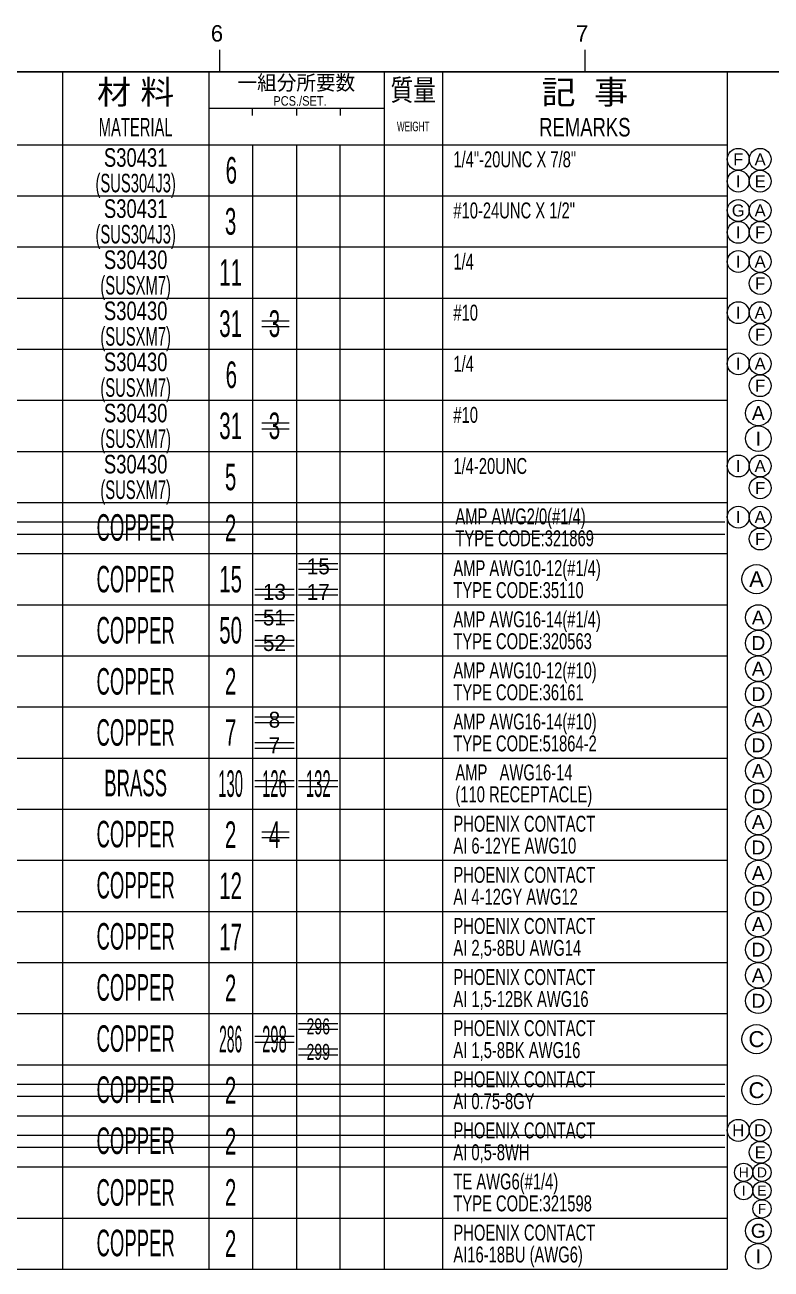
# Model space of a CAD drawing. Header units: millimetres. Extents: x 7 to 587, y 2 to 418.
# Drawn here: x 306.3 to 408.5, y 246 to 416.4 of the extents above; entities that cross this region are included whole.
import ezdxf
from ezdxf.enums import TextEntityAlignment as Align

# ---------------------------------------------------------------- set-up
doc = ezdxf.new("R2010")
doc.units = ezdxf.units.MM
for name, color, linetype in [('GR1_05', 7, 'Continuous'), ('図面枠C7M', 7, 'Continuous'), ('表題、部品表_01', 7, 'Continuous'), ('表題、部品表_02', 7, 'Continuous'), ('表題、部品表_03', 7, 'Continuous')]:
    doc.layers.add(name, color=color, linetype=linetype)
doc.styles.add('HG丸ｺﾞｼｯｸM-PRO', font='')
doc.styles.get('HG丸ｺﾞｼｯｸM-PRO').set_extended_font_data('HG丸ｺﾞｼｯｸM-PRO')

# ---------------------------------------------------------------- blocks, each defined once
blk = doc.blocks.new('BLKF023')
at = {"layer": '図面枠C7M', "color": 4, "linetype": 'Continuous', "lineweight": 13}
for p, q in [((333, 413), (333, 410)), ((383, 413), (383, 410))]:
    blk.add_line(p, q, dxfattribs=at)
at = {"layer": '図面枠C7M', "color": 2, "linetype": 'Continuous', "lineweight": 25}
blk.add_line((33, 410), (587, 410), dxfattribs=at)
at = {"layer": '図面枠C7M', "color": 4, "linetype": 'Continuous', "lineweight": 13, "style": 'HG丸ｺﾞｼｯｸM-PRO', "width": 1.003994}
for s, p in [('6', (331.79, 413.45)), ('7', (381.79, 413.45))]:
    blk.add_text(s, height=2.25, dxfattribs=at).set_placement(p, align=Align.BOTTOM_LEFT)
blk = doc.blocks.new('BLKF061')
at = {"layer": '表題、部品表_02', "color": 4, "linetype": 'Continuous', "lineweight": 13}
for p, q in [((224, 400), (224, 393)), ((224, 400), (402.5, 400)), ((230, 400), (230, 393)), ((276.5, 400), (276.5, 393)), ((311.5, 400), (311.5, 393)), ((331.5, 400), (331.5, 393)), ((337.5, 400), (337.5, 393)), ((343.5, 400), (343.5, 393)), ((349.5, 393), (349.5, 400)), ((355.5, 400), (355.5, 393)), ((363.5, 400), (363.5, 393)), ((402.5, 400), (402.5, 393)), ((224, 393), (402.5, 393))]:
    blk.add_line(p, q, dxfattribs=at)
blk = doc.blocks.new('BLKF063')
at = {"layer": '表題、部品表_02', "color": 4, "linetype": 'Continuous', "lineweight": 13}
for p, q in [((224, 393), (224, 386)), ((224, 393), (402.5, 393)), ((230, 393), (230, 386)), ((276.5, 393), (276.5, 386)), ((311.5, 393), (311.5, 386)), ((331.5, 393), (331.5, 386)), ((337.5, 393), (337.5, 386)), ((343.5, 393), (343.5, 386)), ((349.5, 386), (349.5, 393)), ((355.5, 393), (355.5, 386)), ((363.5, 393), (363.5, 386)), ((402.5, 393), (402.5, 386)), ((224, 386), (402.5, 386))]:
    blk.add_line(p, q, dxfattribs=at)
blk = doc.blocks.new('BLKF065')
at = {"layer": '表題、部品表_02', "color": 4, "linetype": 'Continuous', "lineweight": 13}
for p, q in [((224, 386), (224, 379)), ((224, 386), (402.5, 386)), ((230, 386), (230, 379)), ((276.5, 386), (276.5, 379)), ((311.5, 386), (311.5, 379)), ((331.5, 386), (331.5, 379)), ((337.5, 386), (337.5, 379)), ((343.5, 386), (343.5, 379)), ((349.5, 379), (349.5, 386)), ((355.5, 386), (355.5, 379)), ((363.5, 386), (363.5, 379)), ((402.5, 386), (402.5, 379)), ((224, 379), (402.5, 379))]:
    blk.add_line(p, q, dxfattribs=at)
blk = doc.blocks.new('BLKF067')
at = {"layer": '表題、部品表_02', "color": 4, "linetype": 'Continuous', "lineweight": 13}
for p, q in [((224, 379), (224, 372)), ((224, 379), (402.5, 379)), ((230, 379), (230, 372)), ((276.5, 379), (276.5, 372)), ((311.5, 379), (311.5, 372)), ((331.5, 379), (331.5, 372)), ((337.5, 379), (337.5, 372)), ((343.5, 379), (343.5, 372)), ((349.5, 372), (349.5, 379)), ((355.5, 379), (355.5, 372)), ((363.5, 379), (363.5, 372)), ((402.5, 379), (402.5, 372)), ((224, 372), (402.5, 372))]:
    blk.add_line(p, q, dxfattribs=at)
blk = doc.blocks.new('BLKF069')
at = {"layer": '表題、部品表_02', "color": 4, "linetype": 'Continuous', "lineweight": 13}
for p, q in [((224, 372), (224, 365)), ((224, 372), (402.5, 372)), ((230, 372), (230, 365)), ((276.5, 372), (276.5, 365)), ((311.5, 372), (311.5, 365)), ((331.5, 372), (331.5, 365)), ((337.5, 372), (337.5, 365)), ((343.5, 372), (343.5, 365)), ((349.5, 365), (349.5, 372)), ((355.5, 372), (355.5, 365)), ((363.5, 372), (363.5, 365)), ((402.5, 372), (402.5, 365)), ((224, 365), (402.5, 365))]:
    blk.add_line(p, q, dxfattribs=at)
blk = doc.blocks.new('BLKF071')
at = {"layer": '表題、部品表_02', "color": 4, "linetype": 'Continuous', "lineweight": 13}
for p, q in [((224, 365), (224, 358)), ((224, 365), (402.5, 365)), ((230, 365), (230, 358)), ((276.5, 365), (276.5, 358)), ((311.5, 365), (311.5, 358)), ((331.5, 365), (331.5, 358)), ((337.5, 365), (337.5, 358)), ((343.5, 365), (343.5, 358)), ((349.5, 358), (349.5, 365)), ((355.5, 365), (355.5, 358)), ((363.5, 365), (363.5, 358)), ((402.5, 365), (402.5, 358)), ((224, 358), (402.5, 358))]:
    blk.add_line(p, q, dxfattribs=at)
blk = doc.blocks.new('BLKF073')
at = {"layer": '表題、部品表_02', "color": 4, "linetype": 'Continuous', "lineweight": 13}
for p, q in [((224, 358), (224, 351)), ((224, 358), (402.5, 358)), ((230, 358), (230, 351)), ((276.5, 358), (276.5, 351)), ((311.5, 358), (311.5, 351)), ((331.5, 358), (331.5, 351)), ((337.5, 358), (337.5, 351)), ((343.5, 358), (343.5, 351)), ((349.5, 351), (349.5, 358)), ((355.5, 358), (355.5, 351)), ((363.5, 358), (363.5, 351)), ((402.5, 358), (402.5, 351)), ((224, 351), (402.5, 351))]:
    blk.add_line(p, q, dxfattribs=at)
blk = doc.blocks.new('BLKF075')
at = {"layer": '表題、部品表_02', "color": 4, "linetype": 'Continuous', "lineweight": 13}
for p, q in [((224, 351), (224, 344)), ((224, 351), (402.5, 351)), ((230, 351), (230, 344)), ((276.5, 351), (276.5, 344)), ((311.5, 351), (311.5, 344)), ((331.5, 351), (331.5, 344)), ((337.5, 351), (337.5, 344)), ((343.5, 351), (343.5, 344)), ((349.5, 344), (349.5, 351)), ((355.5, 351), (355.5, 344)), ((363.5, 351), (363.5, 344)), ((402.5, 351), (402.5, 344)), ((224, 344), (402.5, 344))]:
    blk.add_line(p, q, dxfattribs=at)
blk = doc.blocks.new('BLKF077')
at = {"layer": '表題、部品表_02', "color": 4, "linetype": 'Continuous', "lineweight": 13}
for p, q in [((224, 344), (224, 337)), ((224, 344), (402.5, 344)), ((230, 344), (230, 337)), ((276.5, 344), (276.5, 337)), ((311.5, 344), (311.5, 337)), ((331.5, 344), (331.5, 337)), ((337.5, 344), (337.5, 337)), ((343.5, 344), (343.5, 337)), ((349.5, 337), (349.5, 344)), ((355.5, 344), (355.5, 337)), ((363.5, 344), (363.5, 337)), ((402.5, 344), (402.5, 337)), ((224, 337), (402.5, 337))]:
    blk.add_line(p, q, dxfattribs=at)
blk = doc.blocks.new('BLKF079')
at = {"layer": '表題、部品表_02', "color": 4, "linetype": 'Continuous', "lineweight": 13}
for p, q in [((224, 337), (224, 330)), ((224, 337), (402.5, 337)), ((230, 337), (230, 330)), ((276.5, 337), (276.5, 330)), ((311.5, 337), (311.5, 330)), ((331.5, 337), (331.5, 330)), ((337.5, 337), (337.5, 330)), ((343.5, 337), (343.5, 330)), ((349.5, 330), (349.5, 337)), ((355.5, 337), (355.5, 330)), ((363.5, 337), (363.5, 330)), ((402.5, 337), (402.5, 330)), ((224, 330), (402.5, 330))]:
    blk.add_line(p, q, dxfattribs=at)
blk = doc.blocks.new('BLKF081')
at = {"layer": '表題、部品表_02', "color": 4, "linetype": 'Continuous', "lineweight": 13}
for p, q in [((224, 330), (224, 323)), ((224, 330), (402.5, 330)), ((230, 330), (230, 323)), ((276.5, 330), (276.5, 323)), ((311.5, 330), (311.5, 323)), ((331.5, 330), (331.5, 323)), ((337.5, 330), (337.5, 323)), ((343.5, 330), (343.5, 323)), ((349.5, 323), (349.5, 330)), ((355.5, 330), (355.5, 323)), ((363.5, 330), (363.5, 323)), ((402.5, 330), (402.5, 323)), ((224, 323), (402.5, 323))]:
    blk.add_line(p, q, dxfattribs=at)
blk = doc.blocks.new('BLKF083')
at = {"layer": '表題、部品表_02', "color": 4, "linetype": 'Continuous', "lineweight": 13}
for p, q in [((224, 323), (224, 316)), ((224, 323), (402.5, 323)), ((230, 323), (230, 316)), ((276.5, 323), (276.5, 316)), ((311.5, 323), (311.5, 316)), ((331.5, 323), (331.5, 316)), ((337.5, 323), (337.5, 316)), ((343.5, 323), (343.5, 316)), ((349.5, 316), (349.5, 323)), ((355.5, 323), (355.5, 316)), ((363.5, 323), (363.5, 316)), ((402.5, 323), (402.5, 316)), ((224, 316), (402.5, 316))]:
    blk.add_line(p, q, dxfattribs=at)
blk = doc.blocks.new('BLKF085')
at = {"layer": '表題、部品表_02', "color": 4, "linetype": 'Continuous', "lineweight": 13}
for p, q in [((224, 316), (224, 309)), ((224, 316), (402.5, 316)), ((230, 316), (230, 309)), ((276.5, 316), (276.5, 309)), ((311.5, 316), (311.5, 309)), ((331.5, 316), (331.5, 309)), ((337.5, 316), (337.5, 309)), ((343.5, 316), (343.5, 309)), ((349.5, 309), (349.5, 316)), ((355.5, 316), (355.5, 309)), ((363.5, 316), (363.5, 309)), ((402.5, 316), (402.5, 309)), ((224, 309), (402.5, 309))]:
    blk.add_line(p, q, dxfattribs=at)
blk = doc.blocks.new('BLKF087')
at = {"layer": '表題、部品表_02', "color": 4, "linetype": 'Continuous', "lineweight": 13}
for p, q in [((224, 309), (224, 302)), ((224, 309), (402.5, 309)), ((230, 309), (230, 302)), ((276.5, 309), (276.5, 302)), ((311.5, 309), (311.5, 302)), ((331.5, 309), (331.5, 302)), ((337.5, 309), (337.5, 302)), ((343.5, 309), (343.5, 302)), ((349.5, 302), (349.5, 309)), ((355.5, 309), (355.5, 302)), ((363.5, 309), (363.5, 302)), ((402.5, 309), (402.5, 302)), ((224, 302), (402.5, 302))]:
    blk.add_line(p, q, dxfattribs=at)
blk = doc.blocks.new('BLKF089')
at = {"layer": '表題、部品表_02', "color": 4, "linetype": 'Continuous', "lineweight": 13}
for p, q in [((224, 302), (224, 295)), ((224, 302), (402.5, 302)), ((230, 302), (230, 295)), ((276.5, 302), (276.5, 295)), ((311.5, 302), (311.5, 295)), ((331.5, 302), (331.5, 295)), ((337.5, 302), (337.5, 295)), ((343.5, 302), (343.5, 295)), ((349.5, 295), (349.5, 302)), ((355.5, 302), (355.5, 295)), ((363.5, 302), (363.5, 295)), ((402.5, 302), (402.5, 295)), ((224, 295), (402.5, 295))]:
    blk.add_line(p, q, dxfattribs=at)
blk = doc.blocks.new('BLKF091')
at = {"layer": '表題、部品表_02', "color": 4, "linetype": 'Continuous', "lineweight": 13}
for p, q in [((224, 295), (224, 288)), ((224, 295), (402.5, 295)), ((230, 295), (230, 288)), ((276.5, 295), (276.5, 288)), ((311.5, 295), (311.5, 288)), ((331.5, 295), (331.5, 288)), ((337.5, 295), (337.5, 288)), ((343.5, 295), (343.5, 288)), ((349.5, 288), (349.5, 295)), ((355.5, 295), (355.5, 288)), ((363.5, 295), (363.5, 288)), ((402.5, 295), (402.5, 288)), ((224, 288), (402.5, 288))]:
    blk.add_line(p, q, dxfattribs=at)
blk = doc.blocks.new('BLKF093')
at = {"layer": '表題、部品表_02', "color": 4, "linetype": 'Continuous', "lineweight": 13}
for p, q in [((224, 288), (224, 281)), ((224, 288), (402.5, 288)), ((230, 288), (230, 281)), ((276.5, 288), (276.5, 281)), ((311.5, 288), (311.5, 281)), ((331.5, 288), (331.5, 281)), ((337.5, 288), (337.5, 281)), ((343.5, 288), (343.5, 281)), ((349.5, 281), (349.5, 288)), ((355.5, 288), (355.5, 281)), ((363.5, 288), (363.5, 281)), ((402.5, 288), (402.5, 281)), ((224, 281), (402.5, 281))]:
    blk.add_line(p, q, dxfattribs=at)
blk = doc.blocks.new('BLKF095')
at = {"layer": '表題、部品表_02', "color": 4, "linetype": 'Continuous', "lineweight": 13}
for p, q in [((224, 281), (224, 274)), ((224, 281), (402.5, 281)), ((230, 281), (230, 274)), ((276.5, 281), (276.5, 274)), ((311.5, 281), (311.5, 274)), ((331.5, 281), (331.5, 274)), ((337.5, 281), (337.5, 274)), ((343.5, 281), (343.5, 274)), ((349.5, 274), (349.5, 281)), ((355.5, 281), (355.5, 274)), ((363.5, 281), (363.5, 274)), ((402.5, 281), (402.5, 274)), ((224, 274), (402.5, 274))]:
    blk.add_line(p, q, dxfattribs=at)
blk = doc.blocks.new('BLKF097')
at = {"layer": '表題、部品表_02', "color": 4, "linetype": 'Continuous', "lineweight": 13}
for p, q in [((224, 274), (224, 267)), ((224, 274), (402.5, 274)), ((230, 274), (230, 267)), ((276.5, 274), (276.5, 267)), ((311.5, 274), (311.5, 267)), ((331.5, 274), (331.5, 267)), ((337.5, 274), (337.5, 267)), ((343.5, 274), (343.5, 267)), ((349.5, 267), (349.5, 274)), ((355.5, 274), (355.5, 267)), ((363.5, 274), (363.5, 267)), ((402.5, 274), (402.5, 267)), ((224, 267), (402.5, 267))]:
    blk.add_line(p, q, dxfattribs=at)
blk = doc.blocks.new('BLKF099')
at = {"layer": '表題、部品表_02', "color": 4, "linetype": 'Continuous', "lineweight": 13}
for p, q in [((224, 267), (224, 260)), ((224, 267), (402.5, 267)), ((230, 267), (230, 260)), ((276.5, 267), (276.5, 260)), ((311.5, 267), (311.5, 260)), ((331.5, 267), (331.5, 260)), ((337.5, 267), (337.5, 260)), ((343.5, 267), (343.5, 260)), ((349.5, 260), (349.5, 267)), ((355.5, 267), (355.5, 260)), ((363.5, 267), (363.5, 260)), ((402.5, 267), (402.5, 260)), ((224, 260), (402.5, 260))]:
    blk.add_line(p, q, dxfattribs=at)
blk = doc.blocks.new('BLKF104')
at = {"layer": '表題、部品表_01', "color": 4, "linetype": 'Continuous', "lineweight": 13}
for p, q in [((224, 410), (224, 400)), ((224, 410), (402.5, 410)), ((230, 410), (230, 400)), ((276.5, 410), (276.5, 400)), ((311.5, 410), (311.5, 400)), ((331.5, 410), (331.5, 400)), ((355.5, 410), (355.5, 400)), ((363.5, 410), (363.5, 400)), ((402.5, 410), (402.5, 400)), ((331.5, 405), (355.5, 405)), ((337.5, 404), (337.5, 405)), ((343.5, 405), (343.5, 404)), ((349.5, 405), (349.5, 404)), ((224, 400), (402.5, 400))]:
    blk.add_line(p, q, dxfattribs=at)
at = {"layer": '表題、部品表_01', "color": 3, "linetype": 'Continuous', "lineweight": 35, "style": 'HG丸ｺﾞｼｯｸM-PRO'}
for s, height, width, p in [('名  称', 3.273, 1.042426, (253.25, 407.2)), ('図面番号', 3.273, 1.127518, (294, 407.2)), ('材 料', 3.273, 1.042439, (321.5, 407.2)), ('一組分所要数', 2.036, 0.966638, (343.5, 408.5)), ('質量', 2.909, 0.781842, (359.5, 407.5)), ('記  事', 3.273, 1.042426, (383, 407.2)), ('照号', 2.909, 0.651535, (227, 407.2)), ('PCS./SET.', 1.309, 0.862935, (344, 406)), ('NO', 2.545, 0.740841, (227, 402.4)), ('DESCRIPTION', 2.5455, 0.741365, (253.25, 402.4)), ('DRG.NO.', 2.545, 0.741189, (294, 402.4)), ('MATERIAL', 2.545, 0.594756, (321.5, 402.4)), ('WEIGHT', 1.309, 0.635507, (359.5, 402.5)), ('REMARKS', 2.545, 0.742803, (383, 402.4))]:
    blk.add_text(s, height=height, dxfattribs=dict(at, width=width)).set_placement(p, align=Align.MIDDLE_CENTER)
blk = doc.blocks.new('BLKF103')
at = {"layer": '表題、部品表_01', "color": 3, "linetype": 'Continuous', "lineweight": 13}
blk.add_blockref('BLKF104', (0, 0), dxfattribs=at)
blk = doc.blocks.new('BLKF105')
at = {"layer": 'GR1_05', "color": 4, "linetype": 'Continuous', "lineweight": 13}
blk.add_circle((406.5, 340.5), 2, dxfattribs=at)
at = {"layer": 'GR1_05', "color": 4, "linetype": 'Continuous', "lineweight": 13, "style": 'HG丸ｺﾞｼｯｸM-PRO', "width": 1.042301}
blk.add_text('A', height=2.18, dxfattribs=at).set_placement((406.5, 340.5), align=Align.MIDDLE_CENTER)
blk = doc.blocks.new('BLKF106')
at = {"layer": 'GR1_05', "color": 4, "linetype": 'Continuous', "lineweight": 13}
blk.add_circle((406.75, 321.25), 1.75, dxfattribs=at)
at = {"layer": 'GR1_05', "color": 4, "linetype": 'Continuous', "lineweight": 13, "style": 'HG丸ｺﾞｼｯｸM-PRO', "width": 1.042301}
blk.add_text('A', height=1.91, dxfattribs=at).set_placement((406.75, 321.25), align=Align.MIDDLE_CENTER)
blk = doc.blocks.new('BLKF117')
at = {"layer": 'GR1_05', "color": 4, "linetype": 'Continuous', "lineweight": 13}
blk.add_circle((406.5, 277.5), 2, dxfattribs=at)
at = {"layer": 'GR1_05', "color": 4, "linetype": 'Continuous', "lineweight": 13, "style": 'HG丸ｺﾞｼｯｸM-PRO', "width": 1.042931}
blk.add_text('C', height=2.18, dxfattribs=at).set_placement((406.5, 277.5), align=Align.MIDDLE_CENTER)
blk = doc.blocks.new('BLKF124')
at = {"layer": 'GR1_05', "color": 4, "linetype": 'Continuous', "lineweight": 13}
blk.add_circle((406.5, 270.5), 2, dxfattribs=at)
at = {"layer": 'GR1_05', "color": 4, "linetype": 'Continuous', "lineweight": 13, "style": 'HG丸ｺﾞｼｯｸM-PRO', "width": 1.042931}
blk.add_text('C', height=2.18, dxfattribs=at).set_placement((406.5, 270.5), align=Align.MIDDLE_CENTER)
blk = doc.blocks.new('BLKF131')
at = {"layer": 'GR1_05', "color": 4, "linetype": 'Continuous', "lineweight": 13}
blk.add_circle((406.75, 317.75), 1.75, dxfattribs=at)
at = {"layer": 'GR1_05', "color": 4, "linetype": 'Continuous', "lineweight": 13, "style": 'HG丸ｺﾞｼｯｸM-PRO', "width": 1.042833}
blk.add_text('D', height=1.91, dxfattribs=at).set_placement((406.75, 317.75), align=Align.MIDDLE_CENTER)
blk = doc.blocks.new('BLKF132')
at = {"layer": 'GR1_05', "color": 4, "linetype": 'Continuous', "lineweight": 13}
blk.add_circle((406.75, 314.25), 1.75, dxfattribs=at)
at = {"layer": 'GR1_05', "color": 4, "linetype": 'Continuous', "lineweight": 13, "style": 'HG丸ｺﾞｼｯｸM-PRO', "width": 1.042301}
blk.add_text('A', height=1.91, dxfattribs=at).set_placement((406.75, 314.25), align=Align.MIDDLE_CENTER)
blk = doc.blocks.new('BLKF133')
at = {"layer": 'GR1_05', "color": 4, "linetype": 'Continuous', "lineweight": 13}
blk.add_circle((406.75, 310.75), 1.75, dxfattribs=at)
at = {"layer": 'GR1_05', "color": 4, "linetype": 'Continuous', "lineweight": 13, "style": 'HG丸ｺﾞｼｯｸM-PRO', "width": 1.042833}
blk.add_text('D', height=1.91, dxfattribs=at).set_placement((406.75, 310.75), align=Align.MIDDLE_CENTER)
blk = doc.blocks.new('BLKF134')
at = {"layer": 'GR1_05', "color": 4, "linetype": 'Continuous', "lineweight": 13}
blk.add_circle((406.75, 307.25), 1.75, dxfattribs=at)
at = {"layer": 'GR1_05', "color": 4, "linetype": 'Continuous', "lineweight": 13, "style": 'HG丸ｺﾞｼｯｸM-PRO', "width": 1.042301}
blk.add_text('A', height=1.91, dxfattribs=at).set_placement((406.75, 307.25), align=Align.MIDDLE_CENTER)
blk = doc.blocks.new('BLKF135')
at = {"layer": 'GR1_05', "color": 4, "linetype": 'Continuous', "lineweight": 13}
blk.add_circle((406.75, 303.75), 1.75, dxfattribs=at)
at = {"layer": 'GR1_05', "color": 4, "linetype": 'Continuous', "lineweight": 13, "style": 'HG丸ｺﾞｼｯｸM-PRO', "width": 1.042833}
blk.add_text('D', height=1.91, dxfattribs=at).set_placement((406.75, 303.75), align=Align.MIDDLE_CENTER)
blk = doc.blocks.new('BLKF136')
at = {"layer": 'GR1_05', "color": 4, "linetype": 'Continuous', "lineweight": 13}
blk.add_circle((406.75, 300.25), 1.75, dxfattribs=at)
at = {"layer": 'GR1_05', "color": 4, "linetype": 'Continuous', "lineweight": 13, "style": 'HG丸ｺﾞｼｯｸM-PRO', "width": 1.042301}
blk.add_text('A', height=1.91, dxfattribs=at).set_placement((406.75, 300.25), align=Align.MIDDLE_CENTER)
blk = doc.blocks.new('BLKF137')
at = {"layer": 'GR1_05', "color": 4, "linetype": 'Continuous', "lineweight": 13}
blk.add_circle((406.75, 296.75), 1.75, dxfattribs=at)
at = {"layer": 'GR1_05', "color": 4, "linetype": 'Continuous', "lineweight": 13, "style": 'HG丸ｺﾞｼｯｸM-PRO', "width": 1.042833}
blk.add_text('D', height=1.91, dxfattribs=at).set_placement((406.75, 296.75), align=Align.MIDDLE_CENTER)
blk = doc.blocks.new('BLKF138')
at = {"layer": 'GR1_05', "color": 4, "linetype": 'Continuous', "lineweight": 13}
blk.add_circle((406.75, 293.25), 1.75, dxfattribs=at)
at = {"layer": 'GR1_05', "color": 4, "linetype": 'Continuous', "lineweight": 13, "style": 'HG丸ｺﾞｼｯｸM-PRO', "width": 1.042301}
blk.add_text('A', height=1.91, dxfattribs=at).set_placement((406.75, 293.25), align=Align.MIDDLE_CENTER)
blk = doc.blocks.new('BLKF139')
at = {"layer": 'GR1_05', "color": 4, "linetype": 'Continuous', "lineweight": 13}
blk.add_circle((406.75, 289.75), 1.75, dxfattribs=at)
at = {"layer": 'GR1_05', "color": 4, "linetype": 'Continuous', "lineweight": 13, "style": 'HG丸ｺﾞｼｯｸM-PRO', "width": 1.042833}
blk.add_text('D', height=1.91, dxfattribs=at).set_placement((406.75, 289.75), align=Align.MIDDLE_CENTER)
blk = doc.blocks.new('BLKF140')
at = {"layer": 'GR1_05', "color": 4, "linetype": 'Continuous', "lineweight": 13}
blk.add_circle((406.75, 286.25), 1.75, dxfattribs=at)
at = {"layer": 'GR1_05', "color": 4, "linetype": 'Continuous', "lineweight": 13, "style": 'HG丸ｺﾞｼｯｸM-PRO', "width": 1.042301}
blk.add_text('A', height=1.91, dxfattribs=at).set_placement((406.75, 286.25), align=Align.MIDDLE_CENTER)
blk = doc.blocks.new('BLKF141')
at = {"layer": 'GR1_05', "color": 4, "linetype": 'Continuous', "lineweight": 13}
blk.add_circle((406.75, 282.75), 1.75, dxfattribs=at)
at = {"layer": 'GR1_05', "color": 4, "linetype": 'Continuous', "lineweight": 13, "style": 'HG丸ｺﾞｼｯｸM-PRO', "width": 1.042833}
blk.add_text('D', height=1.91, dxfattribs=at).set_placement((406.75, 282.75), align=Align.MIDDLE_CENTER)
blk = doc.blocks.new('BLKF142')
at = {"layer": 'GR1_05', "color": 4, "linetype": 'Continuous', "lineweight": 13}
blk.add_circle((406.75, 328.25), 1.75, dxfattribs=at)
at = {"layer": 'GR1_05', "color": 4, "linetype": 'Continuous', "lineweight": 13, "style": 'HG丸ｺﾞｼｯｸM-PRO', "width": 1.042301}
blk.add_text('A', height=1.91, dxfattribs=at).set_placement((406.75, 328.25), align=Align.MIDDLE_CENTER)
blk = doc.blocks.new('BLKF143')
at = {"layer": 'GR1_05', "color": 4, "linetype": 'Continuous', "lineweight": 13}
blk.add_circle((406.75, 324.75), 1.75, dxfattribs=at)
at = {"layer": 'GR1_05', "color": 4, "linetype": 'Continuous', "lineweight": 13, "style": 'HG丸ｺﾞｼｯｸM-PRO', "width": 1.042833}
blk.add_text('D', height=1.91, dxfattribs=at).set_placement((406.75, 324.75), align=Align.MIDDLE_CENTER)
blk = doc.blocks.new('BLKF144')
at = {"layer": 'GR1_05', "color": 4, "linetype": 'Continuous', "lineweight": 13}
blk.add_circle((406.75, 335.25), 1.75, dxfattribs=at)
at = {"layer": 'GR1_05', "color": 4, "linetype": 'Continuous', "lineweight": 13, "style": 'HG丸ｺﾞｼｯｸM-PRO', "width": 1.042301}
blk.add_text('A', height=1.91, dxfattribs=at).set_placement((406.75, 335.25), align=Align.MIDDLE_CENTER)
blk = doc.blocks.new('BLKF145')
at = {"layer": 'GR1_05', "color": 4, "linetype": 'Continuous', "lineweight": 13}
blk.add_circle((406.75, 331.75), 1.75, dxfattribs=at)
at = {"layer": 'GR1_05', "color": 4, "linetype": 'Continuous', "lineweight": 13, "style": 'HG丸ｺﾞｼｯｸM-PRO', "width": 1.042833}
blk.add_text('D', height=1.91, dxfattribs=at).set_placement((406.75, 331.75), align=Align.MIDDLE_CENTER)
blk = doc.blocks.new('BLKF151')
at = {"layer": 'GR1_05', "color": 4, "linetype": 'Continuous', "lineweight": 13}
blk.add_circle((407, 398), 1.5, dxfattribs=at)
at = {"layer": 'GR1_05', "color": 4, "linetype": 'Continuous', "lineweight": 13, "style": 'HG丸ｺﾞｼｯｸM-PRO', "width": 1.042301}
blk.add_text('A', height=1.64, dxfattribs=at).set_placement((407, 398), align=Align.MIDDLE_CENTER)
blk = doc.blocks.new('BLKF152')
at = {"layer": 'GR1_05', "color": 4, "linetype": 'Continuous', "lineweight": 13}
blk.add_circle((407, 395), 1.5, dxfattribs=at)
at = {"layer": 'GR1_05', "color": 4, "linetype": 'Continuous', "lineweight": 13, "style": 'HG丸ｺﾞｼｯｸM-PRO', "width": 1.04259}
blk.add_text('E', height=1.64, dxfattribs=at).set_placement((407, 395), align=Align.MIDDLE_CENTER)
blk = doc.blocks.new('BLKF155')
at = {"layer": 'GR1_05', "color": 4, "linetype": 'Continuous', "lineweight": 13}
blk.add_circle((406.75, 363.25), 1.75, dxfattribs=at)
at = {"layer": 'GR1_05', "color": 4, "linetype": 'Continuous', "lineweight": 13, "style": 'HG丸ｺﾞｼｯｸM-PRO', "width": 1.042301}
blk.add_text('A', height=1.91, dxfattribs=at).set_placement((406.75, 363.25), align=Align.MIDDLE_CENTER)
blk = doc.blocks.new('BLKF156')
at = {"layer": 'GR1_05', "color": 4, "linetype": 'Continuous', "lineweight": 13}
blk.add_circle((406.75, 359.75), 1.75, dxfattribs=at)
at = {"layer": 'GR1_05', "color": 4, "linetype": 'Continuous', "lineweight": 13, "style": 'HG丸ｺﾞｼｯｸM-PRO', "width": 1.042153}
blk.add_text('I', height=1.91, dxfattribs=at).set_placement((406.75, 359.75), align=Align.MIDDLE_CENTER)
blk = doc.blocks.new('BLKF157')
at = {"layer": 'GR1_05', "color": 4, "linetype": 'Continuous', "lineweight": 13}
blk.add_circle((404, 398), 1.5, dxfattribs=at)
at = {"layer": 'GR1_05', "color": 4, "linetype": 'Continuous', "lineweight": 13, "style": 'HG丸ｺﾞｼｯｸM-PRO', "width": 1.042153}
blk.add_text('F', height=1.64, dxfattribs=at).set_placement((404, 398), align=Align.MIDDLE_CENTER)
blk = doc.blocks.new('BLKF162')
at = {"layer": 'GR1_05', "color": 4, "linetype": 'Continuous', "lineweight": 13}
blk.add_circle((407, 391), 1.5, dxfattribs=at)
at = {"layer": 'GR1_05', "color": 4, "linetype": 'Continuous', "lineweight": 13, "style": 'HG丸ｺﾞｼｯｸM-PRO', "width": 1.042301}
blk.add_text('A', height=1.64, dxfattribs=at).set_placement((407, 391), align=Align.MIDDLE_CENTER)
blk = doc.blocks.new('BLKF163')
at = {"layer": 'GR1_05', "color": 4, "linetype": 'Continuous', "lineweight": 13}
blk.add_circle((407, 388), 1.5, dxfattribs=at)
at = {"layer": 'GR1_05', "color": 4, "linetype": 'Continuous', "lineweight": 13, "style": 'HG丸ｺﾞｼｯｸM-PRO', "width": 1.042153}
blk.add_text('F', height=1.64, dxfattribs=at).set_placement((407, 388), align=Align.MIDDLE_CENTER)
blk = doc.blocks.new('BLKF164')
at = {"layer": 'GR1_05', "color": 4, "linetype": 'Continuous', "lineweight": 13}
blk.add_circle((404, 391), 1.5, dxfattribs=at)
at = {"layer": 'GR1_05', "color": 4, "linetype": 'Continuous', "lineweight": 13, "style": 'HG丸ｺﾞｼｯｸM-PRO', "width": 1.042883}
blk.add_text('G', height=1.64, dxfattribs=at).set_placement((404, 391), align=Align.MIDDLE_CENTER)
blk = doc.blocks.new('BLKF169')
at = {"layer": '表題、部品表_02', "color": 4, "linetype": 'Continuous', "lineweight": 13}
for p, q in [((224, 260), (224, 253)), ((224, 260), (402.5, 260)), ((230, 260), (230, 253)), ((276.5, 260), (276.5, 253)), ((311.5, 260), (311.5, 253)), ((331.5, 260), (331.5, 253)), ((337.5, 260), (337.5, 253)), ((343.5, 260), (343.5, 253)), ((349.5, 253), (349.5, 260)), ((355.5, 260), (355.5, 253)), ((363.5, 260), (363.5, 253)), ((402.5, 260), (402.5, 253)), ((224, 253), (402.5, 253))]:
    blk.add_line(p, q, dxfattribs=at)
blk = doc.blocks.new('BLKF170')
at = {"layer": '表題、部品表_02', "color": 4, "linetype": 'Continuous', "lineweight": 13}
for p, q in [((224, 253), (224, 246)), ((224, 253), (402.5, 253)), ((230, 253), (230, 246)), ((276.5, 253), (276.5, 246)), ((311.5, 253), (311.5, 246)), ((331.5, 253), (331.5, 246)), ((337.5, 253), (337.5, 246)), ((343.5, 253), (343.5, 246)), ((349.5, 246), (349.5, 253)), ((355.5, 253), (355.5, 246)), ((363.5, 253), (363.5, 246)), ((402.5, 253), (402.5, 246)), ((224, 246), (402.5, 246))]:
    blk.add_line(p, q, dxfattribs=at)
blk = doc.blocks.new('BLKF177')
at = {"layer": 'GR1_05', "color": 4, "linetype": 'Continuous', "lineweight": 13}
blk.add_circle((407.25, 259.25), 1.25, dxfattribs=at)
at = {"layer": 'GR1_05', "color": 4, "linetype": 'Continuous', "lineweight": 13, "style": 'HG丸ｺﾞｼｯｸM-PRO', "width": 1.042833}
blk.add_text('D', height=1.36, dxfattribs=at).set_placement((407.25, 259.25), align=Align.MIDDLE_CENTER)
blk = doc.blocks.new('BLKF178')
at = {"layer": 'GR1_05', "color": 4, "linetype": 'Continuous', "lineweight": 13}
blk.add_circle((407.25, 256.75), 1.25, dxfattribs=at)
at = {"layer": 'GR1_05', "color": 4, "linetype": 'Continuous', "lineweight": 13, "style": 'HG丸ｺﾞｼｯｸM-PRO', "width": 1.04259}
blk.add_text('E', height=1.36, dxfattribs=at).set_placement((407.25, 256.75), align=Align.MIDDLE_CENTER)
blk = doc.blocks.new('BLKF179')
at = {"layer": 'GR1_05', "color": 4, "linetype": 'Continuous', "lineweight": 13}
blk.add_circle((407.25, 254.25), 1.25, dxfattribs=at)
at = {"layer": 'GR1_05', "color": 4, "linetype": 'Continuous', "lineweight": 13, "style": 'HG丸ｺﾞｼｯｸM-PRO', "width": 1.042153}
blk.add_text('F', height=1.36, dxfattribs=at).set_placement((407.25, 254.25), align=Align.MIDDLE_CENTER)
blk = doc.blocks.new('BLKF180')
at = {"layer": 'GR1_05', "color": 4, "linetype": 'Continuous', "lineweight": 13}
blk.add_circle((407, 265), 1.5, dxfattribs=at)
at = {"layer": 'GR1_05', "color": 4, "linetype": 'Continuous', "lineweight": 13, "style": 'HG丸ｺﾞｼｯｸM-PRO', "width": 1.042833}
blk.add_text('D', height=1.64, dxfattribs=at).set_placement((407, 265), align=Align.MIDDLE_CENTER)
blk = doc.blocks.new('BLKF181')
at = {"layer": 'GR1_05', "color": 4, "linetype": 'Continuous', "lineweight": 13}
blk.add_circle((407, 262), 1.5, dxfattribs=at)
at = {"layer": 'GR1_05', "color": 4, "linetype": 'Continuous', "lineweight": 13, "style": 'HG丸ｺﾞｼｯｸM-PRO', "width": 1.04259}
blk.add_text('E', height=1.64, dxfattribs=at).set_placement((407, 262), align=Align.MIDDLE_CENTER)
blk = doc.blocks.new('BLKF182')
at = {"layer": 'GR1_05', "color": 4, "linetype": 'Continuous', "lineweight": 13}
blk.add_circle((404, 265), 1.5, dxfattribs=at)
at = {"layer": 'GR1_05', "color": 4, "linetype": 'Continuous', "lineweight": 13, "style": 'HG丸ｺﾞｼｯｸM-PRO', "width": 1.042153}
blk.add_text('H', height=1.64, dxfattribs=at).set_placement((404, 265), align=Align.MIDDLE_CENTER)
blk = doc.blocks.new('BLKF183')
at = {"layer": 'GR1_05', "color": 4, "linetype": 'Continuous', "lineweight": 13}
blk.add_circle((404.75, 259.25), 1.25, dxfattribs=at)
at = {"layer": 'GR1_05', "color": 4, "linetype": 'Continuous', "lineweight": 13, "style": 'HG丸ｺﾞｼｯｸM-PRO', "width": 1.042153}
blk.add_text('H', height=1.36, dxfattribs=at).set_placement((404.75, 259.25), align=Align.MIDDLE_CENTER)
blk = doc.blocks.new('BLKF188')
at = {"layer": 'GR1_05', "color": 4, "linetype": 'Continuous', "lineweight": 13}
blk.add_circle((404, 395), 1.5, dxfattribs=at)
at = {"layer": 'GR1_05', "color": 4, "linetype": 'Continuous', "lineweight": 13, "style": 'HG丸ｺﾞｼｯｸM-PRO', "width": 1.042153}
blk.add_text('I', height=1.64, dxfattribs=at).set_placement((404, 395), align=Align.MIDDLE_CENTER)
blk = doc.blocks.new('BLKF189')
at = {"layer": 'GR1_05', "color": 4, "linetype": 'Continuous', "lineweight": 13}
blk.add_circle((404, 388), 1.5, dxfattribs=at)
at = {"layer": 'GR1_05', "color": 4, "linetype": 'Continuous', "lineweight": 13, "style": 'HG丸ｺﾞｼｯｸM-PRO', "width": 1.042153}
blk.add_text('I', height=1.64, dxfattribs=at).set_placement((404, 388), align=Align.MIDDLE_CENTER)
blk = doc.blocks.new('BLKF190')
at = {"layer": 'GR1_05', "color": 4, "linetype": 'Continuous', "lineweight": 13}
blk.add_circle((407, 384), 1.5, dxfattribs=at)
at = {"layer": 'GR1_05', "color": 4, "linetype": 'Continuous', "lineweight": 13, "style": 'HG丸ｺﾞｼｯｸM-PRO', "width": 1.042301}
blk.add_text('A', height=1.64, dxfattribs=at).set_placement((407, 384), align=Align.MIDDLE_CENTER)
blk = doc.blocks.new('BLKF191')
at = {"layer": 'GR1_05', "color": 4, "linetype": 'Continuous', "lineweight": 13}
blk.add_circle((407, 381), 1.5, dxfattribs=at)
at = {"layer": 'GR1_05', "color": 4, "linetype": 'Continuous', "lineweight": 13, "style": 'HG丸ｺﾞｼｯｸM-PRO', "width": 1.042153}
blk.add_text('F', height=1.64, dxfattribs=at).set_placement((407, 381), align=Align.MIDDLE_CENTER)
blk = doc.blocks.new('BLKF192')
at = {"layer": 'GR1_05', "color": 4, "linetype": 'Continuous', "lineweight": 13}
blk.add_circle((404, 384), 1.5, dxfattribs=at)
at = {"layer": 'GR1_05', "color": 4, "linetype": 'Continuous', "lineweight": 13, "style": 'HG丸ｺﾞｼｯｸM-PRO', "width": 1.042153}
blk.add_text('I', height=1.64, dxfattribs=at).set_placement((404, 384), align=Align.MIDDLE_CENTER)
blk = doc.blocks.new('BLKF193')
at = {"layer": 'GR1_05', "color": 4, "linetype": 'Continuous', "lineweight": 13}
blk.add_circle((407, 377), 1.5, dxfattribs=at)
at = {"layer": 'GR1_05', "color": 4, "linetype": 'Continuous', "lineweight": 13, "style": 'HG丸ｺﾞｼｯｸM-PRO', "width": 1.042301}
blk.add_text('A', height=1.64, dxfattribs=at).set_placement((407, 377), align=Align.MIDDLE_CENTER)
blk = doc.blocks.new('BLKF194')
at = {"layer": 'GR1_05', "color": 4, "linetype": 'Continuous', "lineweight": 13}
blk.add_circle((407, 374), 1.5, dxfattribs=at)
at = {"layer": 'GR1_05', "color": 4, "linetype": 'Continuous', "lineweight": 13, "style": 'HG丸ｺﾞｼｯｸM-PRO', "width": 1.042153}
blk.add_text('F', height=1.64, dxfattribs=at).set_placement((407, 374), align=Align.MIDDLE_CENTER)
blk = doc.blocks.new('BLKF195')
at = {"layer": 'GR1_05', "color": 4, "linetype": 'Continuous', "lineweight": 13}
blk.add_circle((404, 377), 1.5, dxfattribs=at)
at = {"layer": 'GR1_05', "color": 4, "linetype": 'Continuous', "lineweight": 13, "style": 'HG丸ｺﾞｼｯｸM-PRO', "width": 1.042153}
blk.add_text('I', height=1.64, dxfattribs=at).set_placement((404, 377), align=Align.MIDDLE_CENTER)
blk = doc.blocks.new('BLKF196')
at = {"layer": 'GR1_05', "color": 4, "linetype": 'Continuous', "lineweight": 13}
blk.add_circle((407, 370), 1.5, dxfattribs=at)
at = {"layer": 'GR1_05', "color": 4, "linetype": 'Continuous', "lineweight": 13, "style": 'HG丸ｺﾞｼｯｸM-PRO', "width": 1.042301}
blk.add_text('A', height=1.64, dxfattribs=at).set_placement((407, 370), align=Align.MIDDLE_CENTER)
blk = doc.blocks.new('BLKF197')
at = {"layer": 'GR1_05', "color": 4, "linetype": 'Continuous', "lineweight": 13}
blk.add_circle((407, 367), 1.5, dxfattribs=at)
at = {"layer": 'GR1_05', "color": 4, "linetype": 'Continuous', "lineweight": 13, "style": 'HG丸ｺﾞｼｯｸM-PRO', "width": 1.042153}
blk.add_text('F', height=1.64, dxfattribs=at).set_placement((407, 367), align=Align.MIDDLE_CENTER)
blk = doc.blocks.new('BLKF198')
at = {"layer": 'GR1_05', "color": 4, "linetype": 'Continuous', "lineweight": 13}
blk.add_circle((404, 370), 1.5, dxfattribs=at)
at = {"layer": 'GR1_05', "color": 4, "linetype": 'Continuous', "lineweight": 13, "style": 'HG丸ｺﾞｼｯｸM-PRO', "width": 1.042153}
blk.add_text('I', height=1.64, dxfattribs=at).set_placement((404, 370), align=Align.MIDDLE_CENTER)
blk = doc.blocks.new('BLKF199')
at = {"layer": 'GR1_05', "color": 4, "linetype": 'Continuous', "lineweight": 13}
blk.add_circle((407, 356), 1.5, dxfattribs=at)
at = {"layer": 'GR1_05', "color": 4, "linetype": 'Continuous', "lineweight": 13, "style": 'HG丸ｺﾞｼｯｸM-PRO', "width": 1.042301}
blk.add_text('A', height=1.64, dxfattribs=at).set_placement((407, 356), align=Align.MIDDLE_CENTER)
blk = doc.blocks.new('BLKF200')
at = {"layer": 'GR1_05', "color": 4, "linetype": 'Continuous', "lineweight": 13}
blk.add_circle((407, 353), 1.5, dxfattribs=at)
at = {"layer": 'GR1_05', "color": 4, "linetype": 'Continuous', "lineweight": 13, "style": 'HG丸ｺﾞｼｯｸM-PRO', "width": 1.042153}
blk.add_text('F', height=1.64, dxfattribs=at).set_placement((407, 353), align=Align.MIDDLE_CENTER)
blk = doc.blocks.new('BLKF201')
at = {"layer": 'GR1_05', "color": 4, "linetype": 'Continuous', "lineweight": 13}
blk.add_circle((404, 356), 1.5, dxfattribs=at)
at = {"layer": 'GR1_05', "color": 4, "linetype": 'Continuous', "lineweight": 13, "style": 'HG丸ｺﾞｼｯｸM-PRO', "width": 1.042153}
blk.add_text('I', height=1.64, dxfattribs=at).set_placement((404, 356), align=Align.MIDDLE_CENTER)
blk = doc.blocks.new('BLKF202')
at = {"layer": 'GR1_05', "color": 4, "linetype": 'Continuous', "lineweight": 13}
blk.add_circle((407, 349), 1.5, dxfattribs=at)
at = {"layer": 'GR1_05', "color": 4, "linetype": 'Continuous', "lineweight": 13, "style": 'HG丸ｺﾞｼｯｸM-PRO', "width": 1.042301}
blk.add_text('A', height=1.64, dxfattribs=at).set_placement((407, 349), align=Align.MIDDLE_CENTER)
blk = doc.blocks.new('BLKF203')
at = {"layer": 'GR1_05', "color": 4, "linetype": 'Continuous', "lineweight": 13}
blk.add_circle((407, 346), 1.5, dxfattribs=at)
at = {"layer": 'GR1_05', "color": 4, "linetype": 'Continuous', "lineweight": 13, "style": 'HG丸ｺﾞｼｯｸM-PRO', "width": 1.042153}
blk.add_text('F', height=1.64, dxfattribs=at).set_placement((407, 346), align=Align.MIDDLE_CENTER)
blk = doc.blocks.new('BLKF204')
at = {"layer": 'GR1_05', "color": 4, "linetype": 'Continuous', "lineweight": 13}
blk.add_circle((404, 349), 1.5, dxfattribs=at)
at = {"layer": 'GR1_05', "color": 4, "linetype": 'Continuous', "lineweight": 13, "style": 'HG丸ｺﾞｼｯｸM-PRO', "width": 1.042153}
blk.add_text('I', height=1.64, dxfattribs=at).set_placement((404, 349), align=Align.MIDDLE_CENTER)
blk = doc.blocks.new('BLKF205')
at = {"layer": 'GR1_05', "color": 4, "linetype": 'Continuous', "lineweight": 13}
blk.add_circle((406.75, 251.25), 1.75, dxfattribs=at)
at = {"layer": 'GR1_05', "color": 4, "linetype": 'Continuous', "lineweight": 13, "style": 'HG丸ｺﾞｼｯｸM-PRO', "width": 1.042883}
blk.add_text('G', height=1.91, dxfattribs=at).set_placement((406.75, 251.25), align=Align.MIDDLE_CENTER)
blk = doc.blocks.new('BLKF206')
at = {"layer": 'GR1_05', "color": 4, "linetype": 'Continuous', "lineweight": 13}
blk.add_circle((406.75, 247.75), 1.75, dxfattribs=at)
at = {"layer": 'GR1_05', "color": 4, "linetype": 'Continuous', "lineweight": 13, "style": 'HG丸ｺﾞｼｯｸM-PRO', "width": 1.042153}
blk.add_text('I', height=1.91, dxfattribs=at).set_placement((406.75, 247.75), align=Align.MIDDLE_CENTER)
blk = doc.blocks.new('BLKF207')
at = {"layer": 'GR1_05', "color": 4, "linetype": 'Continuous', "lineweight": 13}
blk.add_circle((404.75, 256.75), 1.25, dxfattribs=at)
at = {"layer": 'GR1_05', "color": 4, "linetype": 'Continuous', "lineweight": 13, "style": 'HG丸ｺﾞｼｯｸM-PRO', "width": 1.042153}
blk.add_text('I', height=1.36, dxfattribs=at).set_placement((404.75, 256.75), align=Align.MIDDLE_CENTER)

msp = doc.modelspace()

# ---------------------------------------------------------------- linework, layer by layer
at = {"layer": 'GR1_05', "color": 4, "linetype": 'Continuous', "lineweight": 13}
for p, q in [((338.77, 375.9), (342.52, 375.9)), ((338.77, 375.1), (342.52, 375.1)), ((338.77, 361.9), (342.52, 361.9)), ((338.77, 361.1), (342.52, 361.1)), ((343.8, 342.65), (349.2, 342.65)), ((343.8, 341.85), (349.2, 341.85)), ((337.8, 339.15), (343.2, 339.15)), ((343.8, 339.15), (349.2, 339.15)), ((337.8, 338.35), (343.2, 338.35)), ((343.8, 338.35), (349.2, 338.35)), ((337.8, 335.65), (343.2, 335.65)), ((337.8, 334.85), (343.2, 334.85)), ((337.8, 332.15), (343.2, 332.15)), ((337.8, 331.35), (343.2, 331.35)), ((337.8, 321.65), (343.2, 321.65)), ((337.8, 320.85), (343.2, 320.85)), ((337.8, 318.15), (343.2, 318.15)), ((337.8, 317.35), (343.2, 317.35)), ((337.8, 312.9), (343.2, 312.9)), ((337.8, 312.1), (343.2, 312.1)), ((343.8, 312.9), (349.2, 312.9)), ((343.8, 312.1), (349.2, 312.1)), ((338.77, 305.9), (342.52, 305.9)), ((338.77, 305.1), (342.52, 305.1)), ((343.8, 279.65), (349.2, 279.65)), ((337.8, 277.9), (343.2, 277.9)), ((343.8, 278.85), (349.2, 278.85)), ((337.8, 277.1), (343.2, 277.1)), ((343.8, 276.15), (349.2, 276.15)), ((343.8, 275.35), (349.2, 275.35))]:
    msp.add_line(p, q, dxfattribs=at)
at = {"layer": 'GR1_05', "color": 2, "linetype": 'Continuous', "lineweight": 13}
for p, q in [((230.59, 348.35), (402.15, 348.35)), ((230.59, 346.68), (402.15, 346.68)), ((230.59, 271.35), (402.15, 271.35)), ((230.59, 269.68), (402.15, 269.68)), ((230.59, 264.35), (402.15, 264.35)), ((230.59, 262.68), (402.15, 262.68))]:
    msp.add_line(p, q, dxfattribs=at)

# ---------------------------------------------------------------- block references
at = {"layer": 'GR1_05', "color": 4, "linetype": 'Continuous', "lineweight": 13}
for name in ['BLKF157', 'BLKF151', 'BLKF188', 'BLKF152', 'BLKF164', 'BLKF162', 'BLKF189', 'BLKF163', 'BLKF192', 'BLKF190', 'BLKF191', 'BLKF195', 'BLKF193', 'BLKF194', 'BLKF198', 'BLKF196', 'BLKF197', 'BLKF155', 'BLKF156', 'BLKF201', 'BLKF199', 'BLKF200', 'BLKF204', 'BLKF202', 'BLKF203', 'BLKF105', 'BLKF144', 'BLKF145', 'BLKF142', 'BLKF143', 'BLKF106', 'BLKF131', 'BLKF132', 'BLKF133', 'BLKF134', 'BLKF135', 'BLKF136', 'BLKF137', 'BLKF138', 'BLKF139', 'BLKF140', 'BLKF141', 'BLKF117', 'BLKF124', 'BLKF182', 'BLKF180', 'BLKF181', 'BLKF183', 'BLKF177', 'BLKF207', 'BLKF178', 'BLKF179', 'BLKF205', 'BLKF206']:
    msp.add_blockref(name, (0, 0), dxfattribs=at)
at = {"layer": '図面枠C7M', "color": 4, "linetype": 'Continuous', "lineweight": 13}
msp.add_blockref('BLKF023', (0, 0), dxfattribs=at)
at = {"layer": '表題、部品表_01', "color": 3, "linetype": 'Continuous', "lineweight": 13}
msp.add_blockref('BLKF103', (0, 0), dxfattribs=at)
at = {"layer": '表題、部品表_02', "color": 4, "linetype": 'Continuous', "lineweight": 13}
for name in ['BLKF061', 'BLKF063', 'BLKF065', 'BLKF067', 'BLKF069', 'BLKF071', 'BLKF073', 'BLKF075', 'BLKF077', 'BLKF079', 'BLKF081', 'BLKF083', 'BLKF085', 'BLKF087', 'BLKF089', 'BLKF091', 'BLKF093', 'BLKF095', 'BLKF097', 'BLKF099', 'BLKF169', 'BLKF170']:
    msp.add_blockref(name, (0, 0), dxfattribs=at)

# ---------------------------------------------------------------- texts
at = {"layer": 'GR1_05', "color": 3, "linetype": 'Continuous', "lineweight": 35, "style": 'HG丸ｺﾞｼｯｸM-PRO'}
for s, height, width, p in [('3', 3.64, 0.576062, (340.5, 375.5)), ('3', 3.64, 0.576062, (340.5, 361.5)), ('COPPER', 3.636, 0.52205, (321.5, 347.58)), ('2', 3.64, 0.576062, (334.5, 347.5)), ('15', 2.182, 0.971076, (346.5, 342.25)), ('13', 2.182, 0.971076, (340.5, 338.75)), ('17', 2.182, 0.971076, (346.5, 338.75)), ('51', 2.182, 0.971076, (340.5, 335.25)), ('52', 2.182, 0.971076, (340.5, 331.75)), ('8', 2.18, 0.971076, (340.5, 321.25)), ('7', 2.18, 0.971076, (340.5, 317.75)), ('126', 3.636, 0.416959, (340.5, 312.5)), ('132', 3.636, 0.416959, (346.5, 312.5)), ('4', 3.64, 0.576062, (340.5, 305.5)), ('296', 2.182, 0.658357, (346.5, 279.25)), ('298', 3.636, 0.416959, (340.5, 277.5)), ('299', 2.182, 0.658357, (346.5, 275.75)), ('COPPER', 3.636, 0.52205, (321.5, 270.58)), ('2', 3.64, 0.576062, (334.5, 270.5)), ('COPPER', 3.636, 0.52205, (321.5, 263.58)), ('2', 3.64, 0.576062, (334.5, 263.5))]:
    msp.add_text(s, height=height, dxfattribs=dict(at, width=width)).set_placement(p, align=Align.MIDDLE_CENTER)
for s, height, width, p in [('AMP AWG2/0(#1/4)', 2.1818, 0.691653, (365.28, 349.1)), ('TYPE CODE:321869', 2.1818, 0.691751, (365.28, 346.1)), ('PHOENIX CONTACT', 2.1818, 0.692624, (365, 272)), ('AI 0.75-8GY', 2.1818, 0.69161, (365, 269)), ('PHOENIX CONTACT', 2.1818, 0.692624, (365, 265)), ('AI 0,5-8WH', 2.182, 0.691508, (365, 262))]:
    msp.add_text(s, height=height, dxfattribs=dict(at, width=width)).set_placement(p, align=Align.MIDDLE_LEFT)
at = {"layer": '表題、部品表_03', "color": 3, "linetype": 'Continuous', "lineweight": 35, "style": 'HG丸ｺﾞｼｯｸM-PRO'}
for s, height, width, p in [('S30431', 2.545, 0.740904, (321.5, 398.25)), ('6', 3.64, 0.576062, (334.6, 396.5)), ('(SUS304J3)', 2.545, 0.593559, (321.5, 394.75)), ('S30431', 2.545, 0.740904, (321.5, 391.25)), ('3', 3.64, 0.576062, (334.5, 389.5)), ('(SUS304J3)', 2.545, 0.593559, (321.5, 387.75)), ('S30430', 2.545, 0.740904, (321.5, 384.25)), ('11', 3.636, 0.576062, (334.5, 382.5)), ('(SUSXM7)', 2.545, 0.594345, (321.5, 380.75)), ('S30430', 2.545, 0.740904, (321.5, 377.25)), ('31', 3.636, 0.576062, (334.5, 375.5)), ('(SUSXM7)', 2.545, 0.594345, (321.5, 373.75)), ('S30430', 2.545, 0.740904, (321.5, 370.25)), ('6', 3.64, 0.576062, (334.6, 368.5)), ('(SUSXM7)', 2.545, 0.594345, (321.5, 366.75)), ('S30430', 2.545, 0.740904, (321.5, 363.25)), ('31', 3.636, 0.576062, (334.5, 361.5)), ('(SUSXM7)', 2.545, 0.594345, (321.5, 359.75)), ('S30430', 2.545, 0.740904, (321.5, 356.25)), ('5', 3.64, 0.576062, (334.5, 354.5)), ('(SUSXM7)', 2.545, 0.594345, (321.5, 352.75)), ('COPPER', 3.636, 0.52205, (321.5, 340.5)), ('15', 3.636, 0.576062, (334.5, 340.5)), ('COPPER', 3.636, 0.52205, (321.5, 333.5)), ('50', 3.636, 0.576062, (334.5, 333.5)), ('COPPER', 3.636, 0.52205, (321.5, 326.5)), ('2', 3.64, 0.576062, (334.5, 326.5)), ('COPPER', 3.636, 0.52205, (321.5, 319.5)), ('7', 3.64, 0.576062, (334.5, 319.5)), ('BRASS', 3.636, 0.521751, (321.5, 312.58)), ('130', 3.636, 0.416959, (334.5, 312.5)), ('COPPER', 3.636, 0.52205, (321.5, 305.58)), ('2', 3.64, 0.576062, (334.5, 305.5)), ('COPPER', 3.636, 0.52205, (321.5, 298.58)), ('12', 3.636, 0.576062, (334.5, 298.5)), ('COPPER', 3.636, 0.52205, (321.5, 291.58)), ('17', 3.636, 0.576062, (334.5, 291.5)), ('COPPER', 3.636, 0.52205, (321.5, 284.58)), ('2', 3.64, 0.576062, (334.5, 284.5)), ('COPPER', 3.636, 0.52205, (321.5, 277.58)), ('286', 3.636, 0.389528, (334.5, 277.5)), ('COPPER', 3.636, 0.52205, (321.5, 256.5)), ('2', 3.64, 0.576062, (334.5, 256.5)), ('COPPER', 3.636, 0.52205, (321.5, 249.58)), ('2', 3.64, 0.576062, (334.5, 249.5))]:
    msp.add_text(s, height=height, dxfattribs=dict(at, width=width)).set_placement(p, align=Align.MIDDLE_CENTER)
for s, height, width, p in [('1/4"-20UNC X 7/8"', 2.1818, 0.691778, (365, 398)), ('#10-24UNC X 1/2"', 2.1818, 0.691773, (365, 391)), ('1/4', 2.182, 0.69139, (365, 384)), ('#10', 2.182, 0.691981, (365, 377)), ('1/4', 2.182, 0.69139, (365, 370)), ('#10', 2.182, 0.691981, (365, 363)), ('1/4-20UNC', 2.182, 0.691664, (365, 356)), ('AMP AWG10-12(#1/4)', 2.1818, 0.691608, (365, 342)), ('TYPE CODE:35110', 2.1818, 0.691786, (365, 339)), ('AMP AWG16-14(#1/4)', 2.1818, 0.691608, (365, 335)), ('TYPE CODE:320563', 2.1818, 0.691751, (365, 332)), ('AMP AWG10-12(#10)', 2.1818, 0.691603, (365, 328)), ('TYPE CODE:36161', 2.1818, 0.691786, (365, 325)), ('AMP AWG16-14(#10)', 2.1818, 0.691603, (365, 321)), ('TYPE CODE:51864-2', 2.1818, 0.691751, (365, 318)), ('AMP   AWG16-14', 2.1818, 0.691198, (365.28, 314.03)), ('(110 RECEPTACLE)', 2.1818, 0.692062, (365.28, 311.03)), ('PHOENIX CONTACT', 2.1818, 0.692624, (365, 307)), ('AI 6-12YE AWG10', 2.1818, 0.691499, (365, 304)), ('PHOENIX CONTACT', 2.1818, 0.692624, (365, 300)), ('AI 4-12GY AWG12', 2.1818, 0.691429, (365, 297)), ('PHOENIX CONTACT', 2.1818, 0.692624, (365, 293)), ('AI 2,5-8BU AWG14', 2.1818, 0.691627, (365, 290)), ('PHOENIX CONTACT', 2.1818, 0.692624, (365, 286)), ('AI 1,5-12BK AWG16', 2.1818, 0.691735, (365, 283)), ('PHOENIX CONTACT', 2.1818, 0.692624, (365, 279)), ('AI 1,5-8BK AWG16', 2.1818, 0.691768, (365, 276)), ('TE AWG6(#1/4)', 2.1818, 0.691668, (365, 258)), ('TYPE CODE:321598', 2.1818, 0.691751, (365, 255)), ('PHOENIX CONTACT', 2.1818, 0.692624, (365, 251)), ('AI16-18BU (AWG6)', 2.1818, 0.691814, (365, 248))]:
    msp.add_text(s, height=height, dxfattribs=dict(at, width=width)).set_placement(p, align=Align.MIDDLE_LEFT)

doc.saveas('drawing.dxf')
